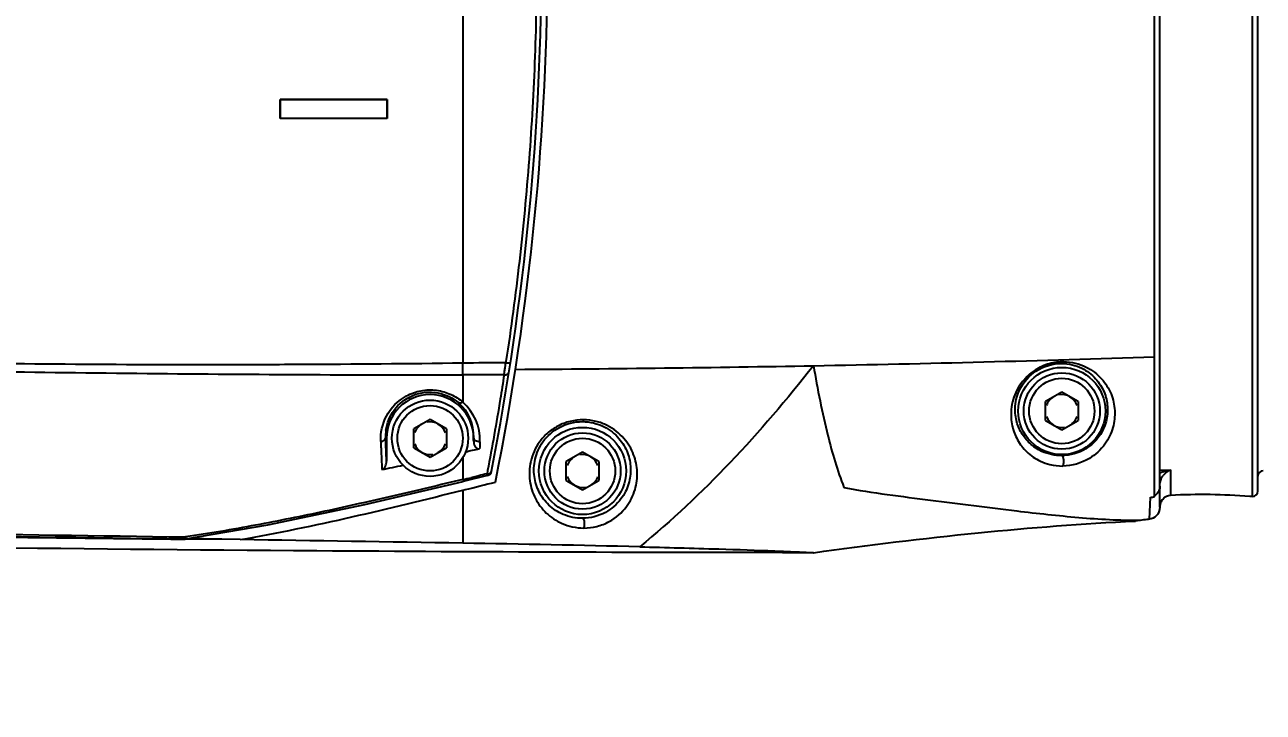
# Model space of a CAD drawing. Header units: millimetres. Extents: x 5828 to 6704, y 123 to 421.
# Drawn here: x 6567.92 to 6573.6, y 354.29 to 357.44 of the extents above; entities that cross this region are included whole.
import ezdxf

# ---------------------------------------------------------------- set-up
doc = ezdxf.new("R2010")
doc.units = ezdxf.units.MM
for name, color, linetype in [('外形图', 7, 'Continuous'), ('尺寸标注', 7, 'Continuous'), ('运动范围', 7, 'Continuous')]:
    doc.layers.add(name, color=color, linetype=linetype)
doc.styles.add('微软雅黑', font='msyh.ttc', dxfattribs={"height": 1.5})
doc.dimstyles.new('尺寸标注_1_20比例', dxfattribs={"dimtxt": 1.5, "dimasz": 1.25, "dimexe": 0.5, "dimexo": 0.4, "dimgap": 0.5, "dimtad": 1, "dimdec": 1, "dimlfac": 20, "dimdsep": 46, "dimtxsty": '微软雅黑', "dimcen": 0.09, "dimadec": 0, "dimazin": 0, "dimtp": 0.01, "dimtm": 0.01, "dimtfac": 1, "dimtdec": 1, "dimtofl": 0, "dimtmove": 0, "dimatfit": 3, "dimfxl": 1, "dimtolj": 1, "dimarcsym": 0})

# ---------------------------------------------------------------- blocks, each defined once
blk = doc.blocks.new('*D1121')
at = {"layer": 'Defpoints', "color": 0}
for p in [(6578.1257, 376.8637), (6520.5215, 313.0187), (6575.7198, 313.0187)]:
    blk.add_point(p, dxfattribs=at)
at = {"layer": '尺寸标注', "color": 0, "lineweight": -2}
for p, q in [((6577.7257, 376.8637), (6520.0215, 376.8637)), ((6520.5215, 375.6137), (6520.5215, 314.2687)), ((6575.3198, 313.0187), (6520.0215, 313.0187))]:
    blk.add_line(p, q, dxfattribs=at)
at = {"layer": '尺寸标注', "color": 0}
for points in [[(6520.7298, 375.6137), (6520.3132, 375.6137), (6520.5215, 376.8637)], [(6520.3132, 314.2687), (6520.7298, 314.2687), (6520.5215, 313.0187)]]:
    blk.add_solid(points, dxfattribs=at)
at = {"layer": '尺寸标注', "color": 0, "insert": (6519.2425, 344.9412), "char_height": 1.5, "attachment_point": 5, "rotation": 90, "style": '微软雅黑'}
blk.add_mtext('\\A1;1276.9', dxfattribs=at)
blk = doc.blocks.new('*D1122')
at = {"layer": 'Defpoints', "color": 0}
for p in [(6578.1257, 376.8637), (6512.573, 295.837), (6562.039, 295.837)]:
    blk.add_point(p, dxfattribs=at)
at = {"layer": '尺寸标注', "color": 0, "lineweight": -2}
for p, q in [((6577.7257, 376.8637), (6512.073, 376.8637)), ((6512.573, 375.6137), (6512.573, 297.087)), ((6561.639, 295.837), (6512.073, 295.837))]:
    blk.add_line(p, q, dxfattribs=at)
at = {"layer": '尺寸标注', "color": 0}
for points in [[(6512.7814, 375.6137), (6512.3647, 375.6137), (6512.573, 376.8637)], [(6512.3647, 297.087), (6512.7814, 297.087), (6512.573, 295.837)]]:
    blk.add_solid(points, dxfattribs=at)
at = {"layer": '尺寸标注', "color": 0, "insert": (6511.2935, 337.1476), "char_height": 1.5, "attachment_point": 5, "rotation": 90, "style": '微软雅黑'}
blk.add_mtext('\\A1;1620.5', dxfattribs=at)

msp = doc.modelspace()

# ---------------------------------------------------------------- linework, layer by layer
at = {"layer": '外形图', "color": 7, "linetype": 'Continuous'}
for p, q in [((6573.1007, 355.2755), (6573.1007, 360.2619)), ((6573.5512, 355.2762), (6573.5512, 360.2613)), ((6573.1257, 355.2279), (6573.1257, 360.2093)), ((6573.5757, 355.3012), (6573.5757, 360.2363)), ((6569.9257, 359.6493), (6569.9257, 355.8882)), ((6569.0873, 357.0107), (6569.0873, 357.0975)), ((6569.0878, 357.0971), (6569.0873, 357.0975)), ((6569.0873, 357.0975), (6569.5789, 357.0975)), ((6569.0878, 357.0971), (6569.0878, 357.0112)), ((6569.5785, 357.0971), (6569.0878, 357.0971)), ((6569.5785, 357.0971), (6569.5789, 357.0975)), ((6569.5785, 357.0112), (6569.5785, 357.0971)), ((6569.5789, 357.0975), (6569.5789, 357.0107)), ((6569.0878, 357.0112), (6569.0873, 357.0107)), ((6569.0878, 357.0112), (6569.5785, 357.0112)), ((6569.5785, 357.0112), (6569.5789, 357.0107)), ((6569.5789, 357.0107), (6569.0873, 357.0107)), ((6570.1241, 355.8956), (6570.1234, 355.8904)), ((6570.1242, 355.8955), (6570.1234, 355.8904)), ((6569.9258, 355.8342), (6569.9257, 355.7096)), ((6572.6757, 355.7553), (6572.6007, 355.712)), ((6572.6007, 355.6254), (6572.6007, 355.712)), ((6572.7507, 355.712), (6572.6757, 355.7553)), ((6572.7507, 355.712), (6572.7507, 355.6254)), ((6569.7757, 355.6303), (6569.7007, 355.587)), ((6569.8507, 355.587), (6569.7757, 355.6303)), ((6572.6007, 355.6254), (6572.6757, 355.5821)), ((6572.6757, 355.5821), (6572.7507, 355.6254)), ((6569.5757, 355.5437), (6569.5716, 355.5437)), ((6569.5757, 355.5437), (6569.5757, 355.4386)), ((6569.7007, 355.5004), (6569.7007, 355.587)), ((6569.8507, 355.587), (6569.8507, 355.5004)), ((6569.9757, 355.5329), (6569.9757, 355.5437)), ((6569.9762, 355.5437), (6569.9757, 355.5329)), ((6569.9762, 355.5437), (6569.9757, 355.5437)), ((6569.7007, 355.5004), (6569.7757, 355.4571)), ((6569.7757, 355.4571), (6569.8507, 355.5004)), ((6570.4757, 355.4803), (6570.4007, 355.437)), ((6570.5507, 355.437), (6570.4757, 355.4803)), ((6569.9257, 355.4588), (6569.9257, 355.3543)), ((6570.4007, 355.3504), (6570.4007, 355.437)), ((6570.5507, 355.437), (6570.5507, 355.3504)), ((6570.0392, 355.3727), (6569.9276, 355.3461)), ((6570, 355.3717), (6569.9629, 355.3629)), ((6570.0401, 355.3953), (6570.0373, 355.3805)), ((6570.0373, 355.3805), (6570.0392, 355.3727)), ((6573.1257, 355.3975), (6573.1748, 355.3984)), ((6573.1257, 355.3654), (6573.1331, 355.3611)), ((6573.1748, 355.3984), (6573.1748, 355.2814)), ((6569.9257, 355.3541), (6569.9276, 355.3461)), ((6569.9257, 355.3055), (6569.937, 355.3083)), ((6569.9257, 355.3055), (6569.9257, 355.0627)), ((6570.4007, 355.3504), (6570.4757, 355.3071)), ((6570.4757, 355.3071), (6570.5507, 355.3504)), ((6573.1257, 355.3324), (6573.1265, 355.3419)), ((6573.0778, 355.1724), (6573.0823, 355.2729)), ((6573.5512, 355.2762), (6573.5382, 355.2759)), ((6573.0157, 355.1645), (6573.0132, 355.1642)), ((6568.6513, 355.0911), (6568.6538, 355.091)), ((6568.9047, 355.0789), (6568.6513, 355.0833)), ((6568.6513, 355.0822), (6568.6513, 355.0822)), ((6568.9047, 355.0789), (6568.6513, 355.0811)), ((6568.6514, 355.0913), (6568.6538, 355.0913)), ((6568.6538, 355.0913), (6568.6551, 355.0824))]:
    msp.add_line(p, q, dxfattribs=at)
msp.add_lwpolyline([(6568.6551, 355.0824), (6569.0309, 355.1461), (6569.4764, 355.2401), (6569.9276, 355.3461)], dxfattribs=at)
for centre, radius in [((6572.6757, 355.6687), 0.2), ((6572.6757, 355.6687), 0.175), ((6572.6757, 355.6687), 0.15), ((6569.7757, 355.5437), 0.175), ((6569.7757, 355.5437), 0.15), ((6570.4757, 355.3937), 0.2), ((6570.4757, 355.3937), 0.175), ((6570.4757, 355.3937), 0.15)]:
    msp.add_circle(centre, radius, dxfattribs=at)
for centre, radius, start, end in [((6557.9257, 357.7687), 12.39, 348.7079, 11.2921), ((6557.924, 357.7687), 12.3644, 348.91849, 11.08152), ((6565.0897, 356.5494), 5.0766, 352.3149, 352.542), ((6569.4779, 467.4311), 111.5735, 270.354271, 271.056848), ((6569.7929, 451.7553), 95.8945, 271.041398, 271.97672), ((6566.4826, 356.3577), 3.6707, 351.8026, 352.0754), ((6565.6827, 356.4686), 4.4782, 352.0818, 352.3247), ((6569.7757, 355.5437), 0.2, 0, 180), ((6569.7745, 355.5535), 0.2019, 357.9707, 48.8058), ((6569.7758, 355.5368), 0.2288, 357.7651, 49.0562), ((6572.6757, 355.6687), 0.075, 120, 160.0024), ((6572.6757, 355.6687), 0.075, 19.9976, 100.0024), ((6569.7757, 355.5437), 0.075, 120, 160.0024), ((6569.7757, 355.5437), 0.075, 19.9976, 100.0024), ((6572.6757, 355.6687), 0.075, 199.9976, 280.0024), ((6572.6757, 355.6687), 0.075, 300, 340.0024), ((6569.7744, 355.5525), 0.203, 171.8297, 182.4753), ((6569.7737, 355.5535), 0.2027, 357.2321, 357.9835), ((6569.7757, 355.5437), 0.075, 199.9976, 280.0024), ((6569.7757, 355.5437), 0.075, 300, 340.0024), ((6570.4757, 355.3937), 0.075, 120, 160.0024), ((6570.4757, 355.3937), 0.075, 19.9976, 100.0024), ((6567.1801, 367.0936), 12.0563, 283.16382, 283.34524), ((6572.8307, 343.4389), 12.264, 103.166, 103.3448), ((6570.0334, 355.397), 0.025, 283.4332, 348.9185), ((6570.4757, 355.3937), 0.075, 199.9976, 280.0024), ((6570.4757, 355.3937), 0.075, 300, 340.0024), ((6573.1897, 355.2619), 0.1369, 111.0624, 117.8746), ((6573.2116, 355.3157), 0.0907, 136.3539, 140.6143), ((6573.6007, 355.3692), 0.025, 91, 180), ((6573.1846, 355.3325), 0.0589, 160.617, 170.8973), ((6573.1831, 355.3331), 0.0573, 150.7359, 160.6115), ((6572.7231, 357.8695), 2.6214, 277.8756, 278.2821), ((6573.3192, 352.7863), 2.4993, 84.9737, 93.3124), ((6573.5507, 355.3012), 0.025, 271, 0), ((6570.2161, 554.5089), 199.4329, 268.013647, 269.550434), ((6570.9606, 610.9131), 255.8424, 269.247714, 269.482822), ((6562.5402, -78.1632), 433.2888, 89.023336, 89.158367), ((6567.7677, 230.0491), 125.0322, 88.638545, 89.011028)]:
    msp.add_arc(centre, radius, start, end, dxfattribs=at)
for points, knots in [([(6570.2661, 357.7687), (6570.265, 357.6108), (6570.2603, 357.2953), (6570.2333, 356.8241), (6570.1886, 356.3574), (6570.1478, 356.0486), (6570.1242, 355.8955)], [0, 0, 0, 0, 0.252048, 0.503249, 0.752808, 1, 1, 1, 1]), ([(6569.9257, 355.8882), (6569.6765, 355.8844), (6569.3025, 355.882), (6568.8037, 355.88), (6568.3043, 355.8809), (6567.6798, 355.8863), (6566.9301, 355.897), (6566.1801, 355.9113), (6565.18, 355.9362), (6563.9299, 355.9763), (6562.4302, 356.0386), (6560.931, 356.1137), (6559.4324, 356.201), (6558.4339, 356.2678), (6557.9348, 356.3029)], [0, 0, 0, 0, 0.062304, 0.093489, 0.12469, 0.187132, 0.249612, 0.312117, 0.374637, 0.499698, 0.624768, 0.749846, 0.874925, 1, 1, 1, 1]), ([(6557.9316, 356.2577), (6558.9303, 356.1891), (6560.4292, 356.0985), (6562.1789, 356.0143), (6563.1791, 355.9727), (6564.1793, 355.934), (6565.1797, 355.9028), (6566.1801, 355.8783), (6566.9303, 355.8636), (6567.6801, 355.851), (6568.6786, 355.8374), (6569.4271, 355.8342), (6569.9258, 355.8342)], [0, 0, 0, 0, 0.250173, 0.375261, 0.437804, 0.500344, 0.625415, 0.687941, 0.75045, 0.812931, 0.875366, 1, 1, 1, 1]), ([(6569.9258, 355.8342), (6569.9259, 355.8383), (6569.9261, 355.8563), (6569.926, 355.8743), (6569.9257, 355.8882)], [0, 0, 0, 0, 0.230778, 1, 1, 1, 1]), ([(6570.1234, 355.8904), (6570.1285, 355.8898), (6570.1353, 355.8895), (6570.1425, 355.8904), (6570.1451, 355.8918), (6570.1452, 355.8927)], [0, 0, 0, 0, 0.675377, 0.879233, 1, 1, 1, 1]), ([(6571.5358, 355.8766), (6571.4149, 355.7227), (6571.1649, 355.4299), (6570.8845, 355.1653), (6570.7384, 355.046)], [0, 0, 0, 0, 0.509352, 1, 1, 1, 1]), ([(6571.5358, 355.8766), (6571.5542, 355.7691), (6571.5915, 355.5806), (6571.645, 355.3953), (6571.6757, 355.3181)], [0, 0, 0, 0, 0.567823, 1, 1, 1, 1]), ([(6572.6846, 355.8943), (6572.6623, 355.8941), (6572.6157, 355.8885), (6572.5351, 355.8517), (6572.4673, 355.7775), (6572.4392, 355.6822), (6572.4441, 355.6019), (6572.4699, 355.5345), (6572.514, 355.4773), (6572.5675, 355.4406), (6572.6248, 355.4198), (6572.6602, 355.4167), (6572.6798, 355.4162)], [0, 0, 0, 0, 0.089313, 0.185224, 0.349897, 0.472725, 0.574126, 0.666332, 0.757792, 0.859384, 0.921377, 1, 1, 1, 1]), ([(6572.6757, 355.464), (6572.6446, 355.4638), (6572.59, 355.4754), (6572.5278, 355.5173), (6572.4877, 355.5672), (6572.4637, 355.6262), (6572.4579, 355.6967), (6572.4815, 355.7815), (6572.5542, 355.8637), (6572.6344, 355.8869), (6572.6757, 355.8864)], [0, 0, 0, 0, 0.140615, 0.242396, 0.333718, 0.425462, 0.52606, 0.647945, 0.813451, 1, 1, 1, 1]), ([(6572.6846, 355.8943), (6572.6841, 355.8933), (6572.6822, 355.8898), (6572.6786, 355.8865), (6572.6757, 355.8864)], [0, 0, 0, 0, 0.291513, 1, 1, 1, 1]), ([(6572.6757, 355.8864), (6572.7072, 355.8861), (6572.7659, 355.8721), (6572.8327, 355.8216), (6572.8729, 355.7584), (6572.8892, 355.689), (6572.8822, 355.6177), (6572.8494, 355.5475), (6572.7816, 355.4836), (6572.7137, 355.4643), (6572.6757, 355.464)], [0, 0, 0, 0, 0.143902, 0.264846, 0.374535, 0.479529, 0.584719, 0.696019, 0.82648, 1, 1, 1, 1]), ([(6572.6846, 355.8943), (6572.7198, 355.894), (6572.7857, 355.8785), (6572.8606, 355.8214), (6572.9054, 355.7496), (6572.9229, 355.6708), (6572.9139, 355.5898), (6572.8756, 355.5103), (6572.7986, 355.4385), (6572.7223, 355.4166), (6572.6798, 355.4163)], [0, 0, 0, 0, 0.14258, 0.263078, 0.372704, 0.478134, 0.584197, 0.696694, 0.828043, 1, 1, 1, 1]), ([(6570.1157, 355.8344), (6570.11, 355.7972), (6570.0867, 355.6506), (6570.0606, 355.5044), (6570.0401, 355.3953)], [0, 0, 0, 0, 0.253053, 1, 1, 1, 1]), ([(6570.1157, 355.8344), (6570.1209, 355.8342), (6570.13, 355.835), (6570.1374, 355.8422), (6570.138, 355.8459)], [0, 0, 0, 0, 0.580097, 1, 1, 1, 1]), ([(6569.5494, 355.529), (6569.5477, 355.5685), (6569.5666, 355.6541), (6569.6466, 355.7347), (6569.7338, 355.7655), (6569.8056, 355.7674), (6569.872, 355.7481), (6569.9096, 355.7236), (6569.9257, 355.7097)], [0, 0, 0, 0, 0.225958, 0.474996, 0.610739, 0.747246, 0.878014, 1, 1, 1, 1]), ([(6569.5734, 355.5814), (6569.5781, 355.6139), (6569.6054, 355.6811), (6569.6947, 355.751), (6569.8108, 355.7632), (6569.8809, 355.7288), (6569.9075, 355.7055)], [0, 0, 0, 0, 0.229298, 0.483936, 0.753313, 1, 1, 1, 1]), ([(6569.9257, 355.7097), (6569.9241, 355.7084), (6569.9189, 355.7051), (6569.9111, 355.703), (6569.9075, 355.7055)], [0, 0, 0, 0, 0.320206, 1, 1, 1, 1]), ([(6570.4794, 355.6284), (6570.4591, 355.628), (6570.4183, 355.624), (6570.3618, 355.602), (6570.314, 355.5689), (6570.2667, 355.5166), (6570.2327, 355.4412), (6570.2288, 355.3489), (6570.2551, 355.2658), (6570.298, 355.2084), (6570.3429, 355.1726), (6570.383, 355.1506), (6570.4299, 355.1354), (6570.464, 355.1324), (6570.4818, 355.132)], [0, 0, 0, 0, 0.078435, 0.15642, 0.230779, 0.300427, 0.426319, 0.540634, 0.648822, 0.75598, 0.811328, 0.869203, 0.931364, 1, 1, 1, 1]), ([(6570.4757, 355.1768), (6570.4455, 355.1765), (6570.3884, 355.1879), (6570.3195, 355.2332), (6570.2732, 355.2948), (6570.2498, 355.3688), (6570.2534, 355.4511), (6570.2911, 355.5347), (6570.368, 355.6025), (6570.4393, 355.6202), (6570.4757, 355.62)], [0, 0, 0, 0, 0.130533, 0.242922, 0.349486, 0.457199, 0.571426, 0.697915, 0.842561, 1, 1, 1, 1]), ([(6570.4794, 355.6285), (6570.4791, 355.6265), (6570.4785, 355.6238), (6570.4768, 355.6201), (6570.4757, 355.62)], [0, 0, 0, 0, 0.650301, 1, 1, 1, 1]), ([(6570.4757, 355.62), (6570.5096, 355.6199), (6570.5734, 355.6047), (6570.6447, 355.5488), (6570.6856, 355.4799), (6570.7003, 355.4065), (6570.6907, 355.332), (6570.6532, 355.2579), (6570.5805, 355.1948), (6570.5119, 355.1771), (6570.4757, 355.1768)], [0, 0, 0, 0, 0.14756, 0.273399, 0.384689, 0.488996, 0.593126, 0.70592, 0.842751, 1, 1, 1, 1]), ([(6570.4818, 355.132), (6570.5017, 355.1317), (6570.5422, 355.1375), (6570.6131, 355.1647), (6570.6793, 355.2221), (6570.7207, 355.3053), (6570.731, 355.3892), (6570.714, 355.4717), (6570.6679, 355.5488), (6570.6035, 355.5989), (6570.5371, 355.6236), (6570.4991, 355.6279), (6570.4794, 355.6284)], [0, 0, 0, 0, 0.077326, 0.156572, 0.292805, 0.405841, 0.510484, 0.615352, 0.726996, 0.852774, 0.923649, 1, 1, 1, 1]), ([(6569.5494, 355.529), (6569.5524, 355.5293), (6569.5611, 355.5309), (6569.5711, 355.5376), (6569.5716, 355.5437)], [0, 0, 0, 0, 0.330903, 1, 1, 1, 1]), ([(6569.9757, 355.5329), (6569.9757, 355.5286), (6569.9766, 355.5198), (6569.9811, 355.5075), (6569.9895, 355.4969), (6569.999, 355.4948), (6570.0032, 355.4957)], [0, 0, 0, 0, 0.250574, 0.501082, 0.751628, 1, 1, 1, 1]), ([(6570.0044, 355.5279), (6569.9978, 355.5275), (6569.9861, 355.5291), (6569.9765, 355.5388), (6569.9762, 355.5437)], [0, 0, 0, 0, 0.573619, 1, 1, 1, 1]), ([(6569.5494, 355.529), (6569.5499, 355.5182), (6569.5517, 355.4752), (6569.5535, 355.4322), (6569.5549, 355.4)], [0, 0, 0, 0, 0.251728, 1, 1, 1, 1]), ([(6569.5549, 355.3998), (6569.5624, 355.4014), (6569.5737, 355.4156), (6569.5757, 355.4308), (6569.5757, 355.4386)], [0, 0, 0, 0, 0.4928, 1, 1, 1, 1]), ([(6569.5549, 355.3998), (6569.571, 355.4032), (6569.6031, 355.4105), (6569.6354, 355.417), (6569.6515, 355.4204)], [0, 0, 0, 0, 0.499999, 1, 1, 1, 1]), ([(6572.6798, 355.4163), (6572.6828, 355.4199), (6572.6852, 355.4297), (6572.6854, 355.4438), (6572.6836, 355.4553), (6572.679, 355.4639), (6572.6757, 355.464)], [0, 0, 0, 0, 0.276088, 0.55529, 0.810199, 1, 1, 1, 1]), ([(6570.0373, 355.3805), (6570.0383, 355.3805), (6570.0419, 355.3806), (6570.0454, 355.3813), (6570.0478, 355.3822)], [0, 0, 0, 0, 0.277854, 1, 1, 1, 1]), ([(6573.146, 355.3783), (6573.1482, 355.3806), (6573.1568, 355.3887), (6573.1669, 355.3952), (6573.1748, 355.3984)], [0, 0, 0, 0, 0.274236, 1, 1, 1, 1]), ([(6569.9257, 355.3543), (6569.8204, 355.3293), (6569.6096, 355.2798), (6569.2929, 355.2075), (6568.9744, 355.1439), (6568.761, 355.1064), (6568.6538, 355.0914)], [0, 0, 0, 0, 0.250001, 0.500005, 0.75, 1, 1, 1, 1]), ([(6568.9047, 355.0789), (6569.0764, 355.1088), (6569.418, 355.1798), (6569.7564, 355.2638), (6569.9257, 355.3055)], [0, 0, 0, 0, 0.499987, 1, 1, 1, 1]), ([(6571.6757, 355.3181), (6571.7416, 355.305), (6571.8742, 355.2852), (6572.1389, 355.2521), (6572.337, 355.2276), (6572.4687, 355.2103)], [0, 0, 0, 0, 0.251659, 0.502234, 1, 1, 1, 1]), ([(6573.1748, 355.2814), (6573.1621, 355.2806), (6573.1425, 355.271), (6573.128, 355.2482), (6573.1257, 355.2342), (6573.1257, 355.2272)], [0, 0, 0, 0, 0.480738, 0.734476, 1, 1, 1, 1]), ([(6563.3038, 355.2047), (6564.1957, 355.1725), (6565.9781, 355.1229), (6567.7609, 355.0951), (6568.6513, 355.0822)], [0, 0, 0, 0, 0.50057, 1, 1, 1, 1]), ([(6563.3041, 355.214), (6564.2914, 355.1783), (6566.0737, 355.1301), (6567.8564, 355.1029), (6568.6513, 355.0911)], [0, 0, 0, 0, 0.554096, 1, 1, 1, 1]), ([(6572.4687, 355.2103), (6572.5635, 355.1998), (6572.7519, 355.1779), (6572.9414, 355.1675), (6573.0356, 355.1674)], [0, 0, 0, 0, 0.503278, 1, 1, 1, 1]), ([(6573.1257, 355.2272), (6573.1262, 355.2128), (6573.1146, 355.1855), (6573.0893, 355.1737), (6573.0778, 355.1724)], [0, 0, 0, 0, 0.55468, 1, 1, 1, 1]), ([(6571.5358, 355.0189), (6570.776, 355.0194), (6567.7365, 355.029), (6564.6966, 355.0848), (6562.4189, 355.1799)], [0, 0, 0, 0, 0.249969, 1, 1, 1, 1]), ([(6570.4818, 355.132), (6570.4839, 355.1364), (6570.4857, 355.1457), (6570.4853, 355.1591), (6570.4833, 355.1695), (6570.4786, 355.1767), (6570.4757, 355.1768)], [0, 0, 0, 0, 0.301318, 0.576126, 0.820141, 1, 1, 1, 1]), ([(6571.5358, 355.0189), (6571.7871, 355.0542), (6572.2786, 355.1135), (6572.7722, 355.153), (6573.0132, 355.1642)], [0, 0, 0, 0, 0.512599, 1, 1, 1, 1]), ([(6573.0356, 355.1673), (6573.0334, 355.1669), (6573.0267, 355.1661), (6573.0201, 355.1652), (6573.0157, 355.1645)], [0, 0, 0, 0, 0.340843, 1, 1, 1, 1]), ([(6573.0778, 355.1724), (6573.0737, 355.1719), (6573.0596, 355.1703), (6573.0456, 355.1686), (6573.0356, 355.1673)], [0, 0, 0, 0, 0.293322, 1, 1, 1, 1]), ([(6568.6513, 355.0822), (6568.6518, 355.0823), (6568.6525, 355.0841), (6568.6529, 355.0855), (6568.6531, 355.0866)], [0, 0, 0, 0, 0.326639, 1, 1, 1, 1]), ([(6570.7384, 355.046), (6570.8594, 355.043), (6571.0639, 355.0375), (6571.3039, 355.0294), (6571.4284, 355.0241), (6571.4948, 355.0212), (6571.5098, 355.02), (6571.5389, 355.0189), (6571.5358, 355.0188)], [0, 0, 0, 0, 0.455142, 0.777103, 0.88129, 0.950311, 0.98836, 1, 1, 1, 1])]:
    msp.add_open_spline(points, degree=3, knots=knots, dxfattribs=at)
for points in [[(6570.1234, 355.8904), (6570.0575, 355.8897), (6569.9916, 355.889), (6569.9257, 355.8882)], [(6570.1158, 355.8347), (6570.0524, 355.8344), (6569.9891, 355.8341), (6569.9258, 355.8339)], [(6569.5757, 355.4386), (6569.5743, 355.4736), (6569.5729, 355.5087), (6569.5716, 355.5437)], [(6569.9395, 355.4821), (6569.9607, 355.4866), (6569.9819, 355.4911), (6570.0032, 355.4957)], [(6570.0044, 355.5279), (6570.0039, 355.5172), (6570.0037, 355.5064), (6570.0032, 355.4957)], [(6570.0478, 355.3822), (6570.0505, 355.3831), (6570.053, 355.3846), (6570.0549, 355.3866)], [(6570.0549, 355.3866), (6570.0564, 355.3882), (6570.0575, 355.3902), (6570.0579, 355.3922)], [(6573.1331, 355.3611), (6573.1355, 355.3654), (6573.1384, 355.3694), (6573.1415, 355.3733)], [(6573.1405, 355.3896), (6573.1515, 355.3938), (6573.1631, 355.3968), (6573.1748, 355.3984)], [(6569.937, 355.3083), (6569.9833, 355.3197), (6570.0296, 355.3312), (6570.0759, 355.3426)], [(6573.1257, 355.3245), (6573.1257, 355.3126), (6573.1214, 355.3001), (6573.1139, 355.2908)], [(6573.1139, 355.2908), (6573.1102, 355.2863), (6573.1057, 355.2824), (6573.1007, 355.2794)], [(6568.6552, 355.0824), (6568.6539, 355.0822), (6568.6526, 355.0821), (6568.6513, 355.0824)], [(6568.6531, 355.0866), (6568.6534, 355.0881), (6568.6536, 355.0897), (6568.6538, 355.0913)]]:
    msp.add_open_spline(points, degree=3, dxfattribs=at)
at = {"layer": '运动范围', "color": 7, "linetype": 'Continuous'}
msp.add_arc((6578.1257, 333.0187), 43.845, 350, 224.94335, dxfattribs=at)

# ---------------------------------------------------------------- dimensions: what is measured, and where the dimension line sits
at = {"layer": '尺寸标注'}
dim = msp.add_linear_dim(base=(6512.573, 295.837), p1=(6578.1257, 376.8637), p2=(6562.039, 295.837), angle=90, dimstyle='尺寸标注_1_20比例', dxfattribs=at)
dim.commit()
dim.dimension.update_dxf_attribs({"geometry": '*D1122', "text_midpoint": (6512.573, 337.1476), "dimtype": 160})
dim = msp.add_linear_dim(base=(6520.5215, 313.0187), p1=(6578.1257, 376.8637), p2=(6575.7198, 313.0187), angle=90, dimstyle='尺寸标注_1_20比例', dxfattribs=at)
dim.commit()
dim.dimension.update_dxf_attribs({"geometry": '*D1121', "text_midpoint": (6519.2425, 344.9412)})

doc.saveas('drawing.dxf')
